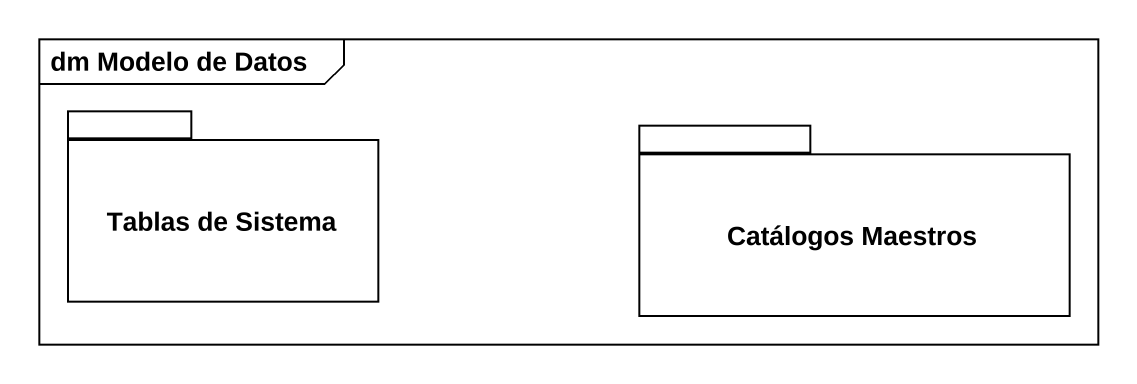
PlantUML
@startuml
mainframe dm Modelo de Datos
package "Tablas de Sistema" as Tablas_de_Sistema {
}
package "Catálogos Maestros" as Catálogos_Maestros {
}
@enduml
